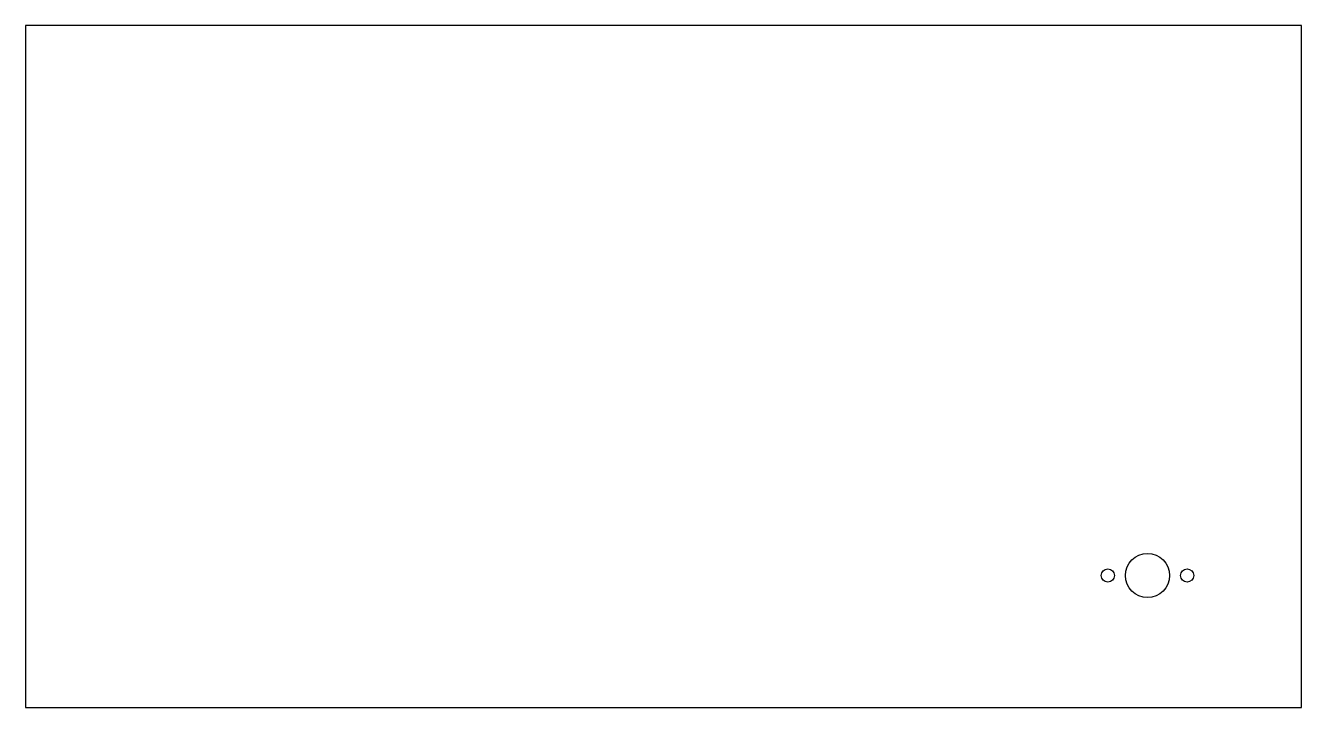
# Model space of a CAD drawing. Header units: millimetres. Extents: x -145 to 145, y -5 to 150.
import ezdxf

# ---------------------------------------------------------------- set-up
doc = ezdxf.new("R2010")
doc.units = ezdxf.units.MM
doc.layers.get('0').update_dxf_attribs({"linetype": 'CONTINUOUS'})

msp = doc.modelspace()

# ---------------------------------------------------------------- linework, layer by layer
msp.add_lwpolyline([(145, 150), (-145, 150), (-145, -5), (145, -5)], close=True)
for centre, radius in [((110, 25), 5), ((101, 25), 1.5), ((119, 25), 1.5)]:
    msp.add_circle(centre, radius)

doc.saveas('drawing.dxf')
